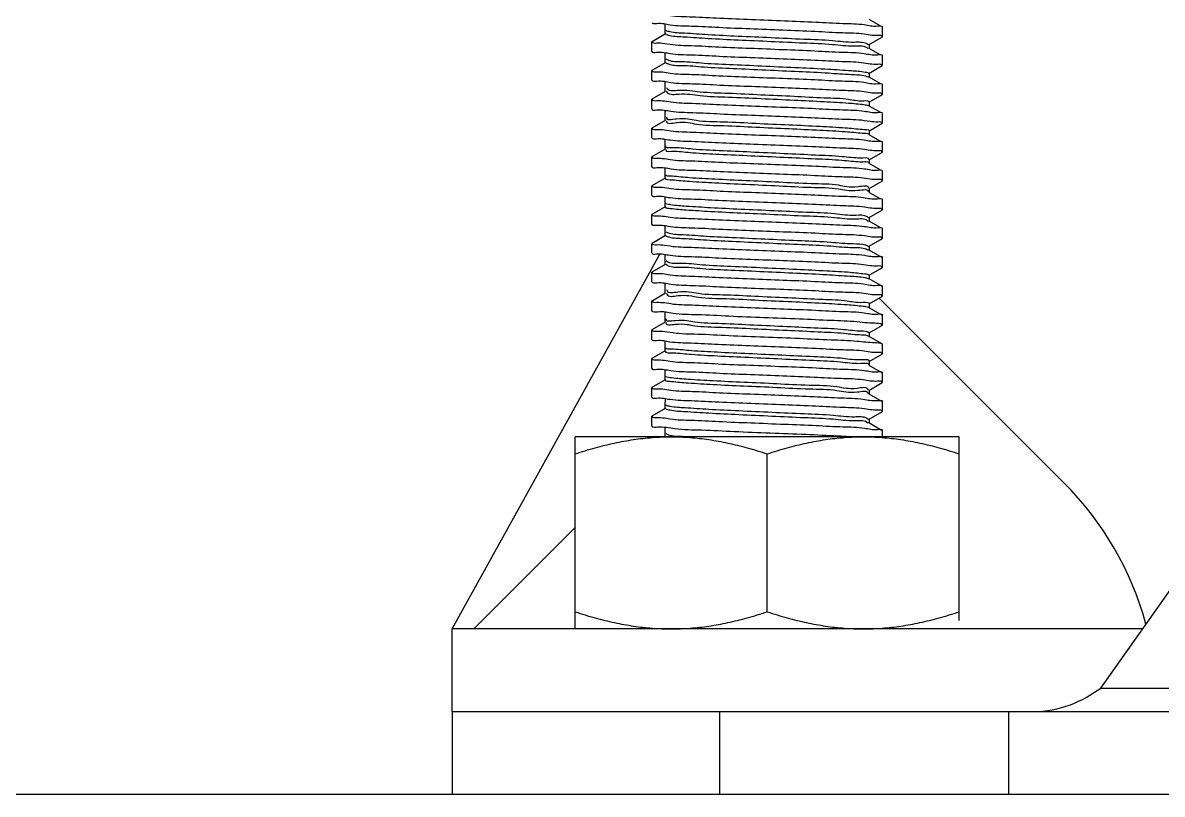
# Model space of a CAD drawing. Header units: millimetres. Extents: x -633009578 to 5705885, y -633235091 to 2571734.
# Drawn here: x 2467393 to 2467924, y 2001047 to 2001406 of the extents above; entities that cross this region are included whole.
import ezdxf

# ---------------------------------------------------------------- set-up
doc = ezdxf.new("R2010")
doc.units = ezdxf.units.MM
doc.header["$LTSCALE"] = 1000
doc.header["$MEASUREMENT"] = 0
doc.layers.get('0').update_dxf_attribs({"color": 9})
doc.layers.add('E-WIRE-系统', color=3, linetype='Continuous')

# ---------------------------------------------------------------- blocks, each defined once
blk = doc.blocks.new('G$CF4FACE3C')
at = {"layer": 'E-WIRE-系统'}
for p, q in [((2407.42, 4461.27), (2412.02, 4458.6)), ((2316.18, 4451.94), (2321.8, 4455.2)), ((2321.67, 4455.05), (2321.67, 4459.16)), ((2413.04, 4458.01), (2413.16, 4457.88)), ((2413.16, 4453.83), (2413.16, 4457.88)), ((2316.06, 4447.76), (2316.06, 4451.81)), ((2321.29, 4451.1), (2323.7, 4450.71)), ((2407.93, 4454.54), (2405.49, 4454.93)), ((2413.04, 4453.7), (2407.42, 4450.45)), ((2407.55, 4450.6), (2407.55, 4448.98)), ((2316.18, 4447.63), (2316.06, 4447.76)), ((2321.67, 4442.91), (2321.67, 4447.03)), ((2406.95, 4449.11), (2407.01, 4449.06)), ((2407.01, 4449.06), (2407.19, 4448.9)), ((2407.42, 4449.13), (2412.02, 4446.47)), ((2413.04, 4445.87), (2413.16, 4445.74)), ((2413.16, 4441.7), (2413.16, 4445.74)), ((2316.18, 4439.81), (2321.8, 4443.06)), ((2321.94, 4444.57), (2322.96, 4444.05)), ((2407.92, 4442.39), (2405.28, 4442.81)), ((2413.04, 4441.56), (2407.42, 4438.31)), ((2316.06, 4435.63), (2316.06, 4439.67)), ((2321.29, 4438.97), (2323.75, 4438.57)), ((2407.06, 4436.99), (2407.14, 4436.95)), ((2407.14, 4436.95), (2407.33, 4436.85)), ((2407.42, 4436.99), (2412.02, 4434.33)), ((2407.55, 4438.46), (2407.55, 4436.84)), ((2316.18, 4435.5), (2316.06, 4435.63)), ((2321.67, 4430.77), (2321.67, 4434.92)), ((2322.07, 4430.97), (2322.49, 4430.39)), ((2322.14, 4432.45), (2322.49, 4432.01)), ((2413.04, 4433.74), (2413.16, 4433.61)), ((2413.16, 4429.56), (2413.16, 4433.61)), ((2316.06, 4423.49), (2316.06, 4427.54)), ((2316.18, 4427.67), (2321.8, 4430.92)), ((2321.3, 4426.85), (2324.05, 4426.41)), ((2407.93, 4430.27), (2405.52, 4430.66)), ((2413.04, 4429.43), (2407.42, 4426.17)), ((2407.55, 4426.32), (2407.55, 4424.7)), ((2316.18, 4423.36), (2316.06, 4423.49)), ((2321.67, 4418.64), (2321.67, 4422.78)), ((2407.23, 4424.92), (2407.42, 4424.84)), ((2407.42, 4424.85), (2412.02, 4422.19)), ((2413.04, 4421.6), (2413.16, 4421.47)), ((2413.16, 4417.42), (2413.16, 4421.47)), ((2316.18, 4415.53), (2321.8, 4418.79)), ((2322.14, 4420.03), (2322.13, 4419.97)), ((2322.16, 4418.5), (2322.13, 4418.35)), ((2407.92, 4418.13), (2405.43, 4418.53)), ((2413.04, 4417.29), (2407.42, 4414.04)), ((2316.06, 4411.35), (2316.06, 4415.4)), ((2321.3, 4414.7), (2323.95, 4414.28)), ((2407.42, 4412.72), (2412.02, 4410.05)), ((2407.55, 4414.19), (2407.55, 4412.57)), ((2316.18, 4411.22), (2316.06, 4411.35)), ((2321.67, 4406.5), (2321.67, 4410.61)), ((2413.04, 4409.46), (2413.16, 4409.33)), ((2413.16, 4405.29), (2413.16, 4409.33)), ((2316.06, 4399.22), (2316.06, 4403.26)), ((2316.18, 4403.4), (2321.8, 4406.65)), ((2321.29, 4402.55), (2323.66, 4402.17)), ((2407.93, 4406), (2405.53, 4406.38)), ((2413.04, 4405.15), (2407.42, 4401.9)), ((2316.18, 4399.08), (2316.06, 4399.22)), ((2321.67, 4394.36), (2321.67, 4398.52)), ((2407.42, 4400.58), (2412.02, 4397.92)), ((2407.55, 4402.05), (2407.55, 4400.43)), ((2316.18, 4391.26), (2321.8, 4394.51)), ((2407.92, 4393.84), (2405.17, 4394.27)), ((2413.04, 4393.02), (2407.42, 4389.76)), ((2413.04, 4397.33), (2413.16, 4397.19)), ((2413.16, 4393.15), (2413.16, 4397.19)), ((2316.06, 4387.08), (2316.06, 4391.13)), ((2321.3, 4390.44), (2324.11, 4390)), ((2407.42, 4388.44), (2412.02, 4385.78)), ((2407.55, 4389.91), (2407.55, 4388.29)), ((2316.18, 4386.95), (2316.06, 4387.08)), ((2321.67, 4382.23), (2321.67, 4386.34)), ((2413.04, 4385.19), (2413.16, 4385.06)), ((2413.16, 4381.01), (2413.16, 4385.06)), ((2316.06, 4374.94), (2316.06, 4378.99)), ((2316.18, 4379.12), (2321.8, 4382.38)), ((2321.29, 4378.28), (2323.7, 4377.89)), ((2407.93, 4381.73), (2405.58, 4382.11)), ((2413.04, 4380.88), (2407.42, 4377.63)), ((2316.18, 4374.81), (2316.06, 4374.94)), ((2321.67, 4370.09), (2321.67, 4374.21)), ((2406.95, 4376.36), (2407, 4376.32)), ((2407, 4376.32), (2407.17, 4376.13)), ((2407.42, 4376.31), (2412.02, 4373.64)), ((2407.55, 4377.78), (2407.55, 4376.16)), ((2316.18, 4366.99), (2321.8, 4370.24)), ((2321.88, 4371.69), (2323.28, 4371.18)), ((2407.93, 4369.59), (2405.53, 4369.97)), ((2413.04, 4368.74), (2407.42, 4365.49)), ((2413.04, 4373.05), (2413.16, 4372.92)), ((2413.16, 4368.87), (2413.16, 4372.92)), ((2316.06, 4362.81), (2316.06, 4366.85)), ((2321.29, 4366.14), (2323.71, 4365.75)), ((2407, 4364.14), (2407.07, 4364.1)), ((2407.07, 4364.1), (2407.27, 4363.97)), ((2407.42, 4364.17), (2413.04, 4360.92)), ((2407.55, 4365.64), (2407.55, 4364.02)), ((2231.8, 4204.47), (2319.34, 4362.31)), ((2316.18, 4362.67), (2316.06, 4362.81)), ((2321.67, 4357.95), (2321.67, 4362.07)), ((2322.01, 4359.64), (2322.75, 4359.13)), ((2413.04, 4360.92), (2413.16, 4360.78)), ((2413.16, 4356.74), (2413.16, 4360.78)), ((2316.06, 4350.67), (2316.06, 4354.72)), ((2316.18, 4354.85), (2321.8, 4358.1)), ((2407.92, 4357.43), (2405.22, 4357.86)), ((2413.04, 4356.61), (2407.42, 4353.35)), ((2316.18, 4350.54), (2316.06, 4350.67)), ((2321.29, 4354.01), (2323.72, 4353.62)), ((2321.67, 4345.81), (2321.67, 4349.96)), ((2407.18, 4352.03), (2407.37, 4351.94)), ((2407.42, 4352.03), (2413.04, 4348.78)), ((2407.55, 4353.5), (2407.55, 4351.88)), ((2316.18, 4342.71), (2321.8, 4345.96)), ((2322.19, 4345.91), (2322.33, 4345.48)), ((2322.22, 4347.4), (2322.33, 4347.09)), ((2407.92, 4345.31), (2405.49, 4345.7)), ((2413.04, 4348.78), (2413.16, 4348.65)), ((2413.16, 4344.6), (2413.16, 4348.65)), ((2316.06, 4338.53), (2316.06, 4342.58)), ((2321.3, 4341.88), (2323.97, 4341.46)), ((2407.26, 4339.99), (2407.43, 4339.91)), ((2413.04, 4344.47), (2407.42, 4341.21)), ((2407.42, 4339.9), (2413.04, 4336.64)), ((2407.55, 4341.36), (2407.55, 4339.75)), ((2411.83, 4343.77), (2489.72, 4265.88)), ((2316.18, 4338.4), (2316.06, 4338.53)), ((2321.67, 4333.68), (2321.67, 4337.9)), ((2413.04, 4336.64), (2413.16, 4336.51)), ((2413.16, 4332.46), (2413.16, 4336.51)), ((2316.06, 4326.4), (2316.06, 4330.44)), ((2316.18, 4330.57), (2321.8, 4333.83)), ((2322.03, 4333.48), (2322.01, 4333.44)), ((2407.88, 4333.28), (2406.9, 4333.35)), ((2413.04, 4332.33), (2407.42, 4329.08)), ((2409.88, 4333.18), (2407.88, 4333.28)), ((2316.18, 4326.26), (2316.06, 4326.4)), ((2321.32, 4329.8), (2324.92, 4329.26)), ((2321.67, 4321.54), (2321.67, 4325.65)), ((2407.42, 4327.76), (2413.04, 4324.51)), ((2407.47, 4329.35), (2407.55, 4329.23)), ((2407.55, 4329.23), (2407.55, 4327.61)), ((2316.18, 4318.44), (2321.8, 4321.69)), ((2407.93, 4321.04), (2405.51, 4321.43)), ((2413.04, 4324.51), (2413.06, 4324.5)), ((2413.16, 4320.33), (2413.16, 4324.37)), ((2316.06, 4314.26), (2316.06, 4318.3)), ((2321.29, 4317.59), (2323.62, 4317.21)), ((2413.04, 4320.19), (2407.42, 4316.94)), ((2407.55, 4317.09), (2407.55, 4315.47)), ((2316.18, 4314.13), (2316.06, 4314.26)), ((2321.67, 4309.4), (2321.67, 4313.41)), ((2407.42, 4315.62), (2413.04, 4312.37)), ((2413.04, 4312.37), (2413.16, 4312.24)), ((2413.16, 4308.19), (2413.16, 4312.24)), ((2316.06, 4302.12), (2316.06, 4306.17)), ((2316.18, 4306.3), (2321.8, 4309.55)), ((2407.92, 4308.87), (2405.07, 4309.32)), ((2413.04, 4308.06), (2407.42, 4304.8)), ((2316.18, 4301.99), (2316.06, 4302.12)), ((2321.3, 4305.48), (2324.01, 4305.05)), ((2321.67, 4298.89), (2321.75, 4301.37)), ((2406.99, 4303.61), (2407, 4303.46)), ((2407.42, 4303.49), (2413.04, 4300.23)), ((2407.55, 4304.95), (2407.55, 4303.34)), ((2316.18, 4294.16), (2321.8, 4297.42)), ((2321.67, 4297.27), (2321.67, 4298.89)), ((2407.93, 4296.77), (2405.55, 4297.15)), ((2413.04, 4300.23), (2413.16, 4300.1)), ((2413.16, 4296.05), (2413.16, 4300.1)), ((2316.06, 4289.98), (2316.06, 4294.03)), ((2321.29, 4293.32), (2323.68, 4292.93)), ((2413.04, 4295.92), (2407.42, 4292.67)), ((2407.55, 4292.82), (2407.55, 4291.2)), ((2316.18, 4289.85), (2316.06, 4289.98)), ((2321.67, 4285.13), (2321.67, 4289.29)), ((2406.94, 4291.34), (2406.99, 4291.29)), ((2406.99, 4291.29), (2407.16, 4291.12)), ((2407.42, 4291.35), (2413.04, 4288.1)), ((2413.04, 4288.1), (2413.16, 4287.96)), ((2413.16, 4285.39), (2413.16, 4287.96)), ((2283.7, 4204.47), (2283.7, 4285.39)), ((2445.52, 4285.39), (2283.7, 4285.39)), ((2321.92, 4286.77), (2323.05, 4286.26)), ((2328.75, 4285.62), (2332.3, 4285.49)), ((2445.52, 4207.99), (2445.52, 4285.39)), ((2505.14, 4179.55), (2577.99, 4282.57)), ((2364.61, 4211.7), (2364.61, 4278.16)), ((2240.94, 4204.47), (2283.7, 4247.23)), ((2522.77, 4204.47), (2231.8, 4204.47)), ((2231.8, 4169.66), (2231.8, 4204.47)), ((2505.14, 4179.55), (2726.54, 4179.55)), ((2231.8, 4169.66), (2231.8, 4134.84)), ((2231.8, 4169.66), (2571, 4169.66)), ((2344.49, 4169.66), (2344.49, 4134.84)), ((2466.47, 4134.84), (2466.47, 4169.47)), ((-1893.93, 4134.84), (2832.91, 4134.84))]:
    blk.add_line(p, q, dxfattribs=at)
blk.add_lwpolyline([(2413.16, 4332.46), (2413.13, 4332.53), (2413.06, 4332.59)], dxfattribs=at)
blk.add_arc((2395.39, 4171.54), 133.41, 15.163, 45, dxfattribs=at)
for points, start_tangent, end_tangent in [([(2323.7, 4458.8), (2318.01, 4459.35), (2316.09, 4459.74)], (-0.989086, 0.147338), (-0.307926, 0.95141)), ([(2323.75, 4462.85), (2332.97, 4462.28), (2344.59, 4461.73), (2358.04, 4461.18), (2371.9, 4460.62), (2385.03, 4460.07), (2396.53, 4459.53), (2405.52, 4458.98)], (0.98906, -0.147515), (0.989096, -0.14727)), ([(2321.71, 4455.08), (2323.54, 4454.47)], (0.640023, -0.768356), (0.975692, -0.219145)), ([(2321.84, 4456.6), (2323.54, 4456.09)], (0.878244, -0.478212), (0.975692, -0.219145)), ([(2323.54, 4456.09), (2329.77, 4455.46), (2339.72, 4454.83), (2352.32, 4454.19), (2366.23, 4453.56), (2379.97, 4452.92), (2392.07, 4452.29), (2401.24, 4451.66), (2406.51, 4451.02), (2407.29, 4450.41)], (0.975692, -0.219145), (0.590648, -0.806929)), ([(2405.49, 4454.93), (2396.31, 4455.49), (2384.7, 4456.04), (2371.24, 4456.6), (2357.32, 4457.16), (2344.21, 4457.71), (2332.71, 4458.25), (2323.7, 4458.8)], (-0.989059, 0.147524), (-0.989086, 0.147338)), ([(2405.52, 4458.98), (2411.21, 4458.43), (2413.13, 4458.04)], (0.989096, -0.14727), (0.308488, -0.951228)), ([(2316.06, 4451.81), (2318.01, 4451.26)], (0, -1), (0.999352, 0.035983)), ([(2318.01, 4451.26), (2321.29, 4451.1)], (0.999352, 0.035983), (0.990791, -0.135397)), ([(2323.54, 4454.47), (2329.77, 4453.84), (2339.72, 4453.21), (2352.32, 4452.57), (2366.23, 4451.94), (2379.97, 4451.31), (2392.07, 4450.67), (2401.24, 4450.04), (2406.51, 4449.4), (2406.95, 4449.11)], (0.975692, -0.219145), (0.794754, -0.606932)), ([(2323.7, 4450.71), (2332.71, 4450.16), (2344.21, 4449.61), (2357.32, 4449.07), (2371.24, 4448.51), (2384.7, 4447.95), (2396.31, 4447.4), (2405.49, 4446.84)], (0.989086, -0.147338), (0.989059, -0.147524)), ([(2411.22, 4454.38), (2407.93, 4454.54)], (-0.999362, -0.035727), (-0.990885, 0.134707)), ([(2413.16, 4453.83), (2411.22, 4454.38)], (0, 1), (-0.999362, -0.035727)), ([(2323.75, 4446.66), (2318.02, 4447.21), (2316.09, 4447.6)], (-0.989081, 0.147376), (-0.305277, 0.952264)), ([(2405.28, 4442.81), (2396.25, 4443.36), (2384.68, 4443.91), (2371.38, 4444.46), (2357.63, 4445.01), (2344.35, 4445.56), (2332.8, 4446.11), (2323.75, 4446.66)], (-0.989209, 0.146514), (-0.989081, 0.147376)), ([(2405.49, 4446.84), (2411.22, 4446.29), (2413.13, 4445.9)], (0.989059, -0.147524), (0.309564, -0.950879)), ([(2321.82, 4443.05), (2322.96, 4442.43)], (0.667657, -0.744469), (0.929253, -0.369445)), ([(2322.96, 4444.05), (2328.56, 4443.42), (2338, 4442.78), (2350.28, 4442.15), (2364.09, 4441.52), (2377.95, 4440.88), (2390.39, 4440.25), (2400.08, 4439.62), (2405.99, 4438.98), (2407.46, 4438.37)], (0.929253, -0.369445), (0.689124, -0.724644)), ([(2322.96, 4442.43), (2328.56, 4441.8), (2338, 4441.17), (2350.28, 4440.53), (2364.09, 4439.9), (2377.95, 4439.27), (2390.39, 4438.63), (2400.08, 4438), (2405.99, 4437.36), (2407.06, 4436.99)], (0.929253, -0.369445), (0.914981, -0.403497)), ([(2411.14, 4442.25), (2407.92, 4442.39)], (-0.999216, -0.039597), (-0.991812, 0.127705)), ([(2413.16, 4441.7), (2411.14, 4442.25)], (0, 1), (-0.999216, -0.039597)), ([(2316.06, 4439.67), (2318.02, 4439.12)], (0, -1), (0.999325, 0.036734)), ([(2318.02, 4439.12), (2321.29, 4438.97)], (0.999325, 0.036734), (0.990988, -0.13395)), ([(2323.75, 4438.57), (2332.8, 4438.02), (2344.35, 4437.47), (2357.63, 4436.92), (2371.38, 4436.37), (2384.68, 4435.82), (2396.25, 4435.27), (2405.28, 4434.72)], (0.989081, -0.147376), (0.989209, -0.146514)), ([(2324.05, 4434.5), (2318.09, 4435.07), (2316.08, 4435.47)], (-0.989263, 0.146147), (-0.292032, 0.956409)), ([(2322.49, 4432.01), (2327.44, 4431.38), (2336.36, 4430.74), (2348.28, 4430.11), (2361.95, 4429.48), (2375.9, 4428.84), (2388.65, 4428.21), (2398.83, 4427.58), (2405.36, 4426.94), (2407.55, 4426.32)], (0.704597, -0.709608), (0.019339, -0.999813)), ([(2405.52, 4430.66), (2396.51, 4431.21), (2385.01, 4431.76), (2371.74, 4432.31), (2358.02, 4432.86), (2344.7, 4433.41), (2333.14, 4433.96), (2324.05, 4434.5)], (-0.989079, 0.147384), (-0.989263, 0.146147)), ([(2405.28, 4434.72), (2411.14, 4434.16), (2413.13, 4433.77)], (0.989209, -0.146514), (0.295405, -0.955372)), ([(2316.06, 4427.54), (2318.09, 4426.98)], (0, -1), (0.999168, 0.040787)), ([(2318.09, 4426.98), (2321.3, 4426.85)], (0.999168, 0.040787), (0.992249, -0.124262)), ([(2322.49, 4430.39), (2327.44, 4429.76), (2336.36, 4429.13), (2348.28, 4428.49), (2361.95, 4427.86), (2375.9, 4427.22), (2388.65, 4426.59), (2398.83, 4425.96), (2405.36, 4425.32), (2407.23, 4424.92)], (0.704597, -0.709608), (0.941431, -0.337206)), ([(2324.05, 4426.41), (2333.14, 4425.86), (2344.7, 4425.32), (2358.02, 4424.77), (2371.74, 4424.22), (2385.01, 4423.66), (2396.51, 4423.12), (2405.52, 4422.57)], (0.989263, -0.146147), (0.989079, -0.147384)), ([(2411.21, 4430.11), (2407.93, 4430.27)], (-0.999351, -0.036022), (-0.990786, 0.135436)), ([(2413.16, 4429.56), (2411.21, 4430.11)], (0, 1), (-0.999351, -0.036022)), ([(2323.95, 4422.37), (2318.02, 4422.94), (2316.09, 4423.33)], (-0.989195, 0.146606), (-0.305587, 0.952164)), ([(2405.43, 4418.53), (2396.24, 4419.09), (2384.74, 4419.63), (2371.56, 4420.18), (2357.97, 4420.72), (2344.83, 4421.27), (2333.28, 4421.81), (2323.95, 4422.37)], (-0.98914, 0.146975), (-0.989195, 0.146606)), ([(2405.52, 4422.57), (2411.21, 4422.02), (2413.13, 4421.63)], (0.989079, -0.147384), (0.307595, -0.951518)), ([(2322.13, 4419.97), (2326.42, 4419.34), (2334.78, 4418.7), (2346.32, 4418.07), (2359.82, 4417.44), (2373.82, 4416.8), (2386.85, 4416.17), (2397.5, 4415.54), (2404.64, 4414.9)], (-0.147183, -0.989109), (0.994847, -0.101391)), ([(2322.13, 4418.35), (2326.42, 4417.72), (2334.78, 4417.09), (2346.32, 4416.45), (2359.82, 4415.82), (2373.82, 4415.18), (2386.85, 4414.55), (2397.5, 4413.92), (2404.64, 4413.28)], (-0.147183, -0.989109), (0.994847, -0.101391)), ([(2411.23, 4417.97), (2407.92, 4418.13)], (-0.999371, -0.035449), (-0.991046, 0.13352)), ([(2413.16, 4417.42), (2411.23, 4417.97)], (0, 1), (-0.999371, -0.035449)), ([(2316.06, 4415.4), (2318.02, 4414.85)], (0, -1), (0.999299, 0.037429)), ([(2318.02, 4414.85), (2321.3, 4414.7)], (0.999299, 0.037429), (0.991717, -0.128442)), ([(2323.95, 4414.28), (2333.28, 4413.72), (2344.83, 4413.18), (2357.97, 4412.63), (2371.56, 4412.09), (2384.74, 4411.54), (2396.24, 4410.99), (2405.43, 4410.44)], (0.989195, -0.146606), (0.98914, -0.146975)), ([(2404.64, 4414.9), (2407.51, 4414.27), (2407.49, 4414.24)], (0.994847, -0.101391), (-0.673795, -0.738918)), ([(2404.64, 4413.28), (2407.48, 4412.78)], (0.994847, -0.101391), (0.765413, -0.64354)), ([(2323.66, 4410.26), (2318, 4410.81), (2316.09, 4411.19)], (-0.989076, 0.147407), (-0.309849, 0.950786)), ([(2321.86, 4407.92), (2325.49, 4407.3)], (-0.582116, -0.813106), (0.999776, -0.021161)), ([(2405.53, 4406.38), (2396.6, 4406.93), (2385.09, 4407.48), (2371.52, 4408.04), (2357.24, 4408.61), (2344.05, 4409.16), (2332.62, 4409.71), (2323.66, 4410.26)], (-0.989097, 0.147264), (-0.989076, 0.147407)), ([(2325.49, 4407.3), (2333.28, 4406.66), (2344.41, 4406.03), (2357.7, 4405.4), (2371.72, 4404.76), (2384.99, 4404.13), (2396.08, 4403.49), (2403.82, 4402.86)], (0.999776, -0.021161), (0.999572, -0.029241)), ([(2405.43, 4410.44), (2411.23, 4409.88), (2413.13, 4409.49)], (0.98914, -0.146975), (0.311669, -0.950191)), ([(2316.06, 4403.26), (2318, 4402.72)], (0, -1), (0.999374, 0.035381)), ([(2318, 4402.72), (2321.29, 4402.55)], (0.999374, 0.035381), (0.990592, -0.13685)), ([(2321.88, 4406.33), (2321.87, 4406.31), (2325.49, 4405.68)], (-0.629999, -0.776596), (0.999776, -0.021161)), ([(2323.66, 4402.17), (2332.62, 4401.62), (2344.05, 4401.07), (2357.24, 4400.52), (2371.52, 4399.95), (2385.09, 4399.39), (2396.6, 4398.84), (2405.53, 4398.29)], (0.989076, -0.147407), (0.989097, -0.147264)), ([(2325.49, 4405.68), (2333.28, 4405.04), (2344.41, 4404.41), (2357.7, 4403.78), (2371.72, 4403.14), (2384.99, 4402.51), (2396.08, 4401.88), (2403.82, 4401.24)], (0.999776, -0.021161), (0.999572, -0.029241)), ([(2403.82, 4402.86), (2407.37, 4402.23), (2407.36, 4402.21)], (0.999572, -0.029241), (-0.643817, -0.765179)), ([(2411.21, 4405.83), (2407.93, 4406)], (-0.999359, -0.035802), (-0.990702, 0.13605)), ([(2413.16, 4405.29), (2411.21, 4405.83)], (0, 1), (-0.999359, -0.035802)), ([(2324.11, 4398.09), (2318.09, 4398.66), (2316.08, 4399.06)], (-0.989286, 0.145993), (-0.292416, 0.956291)), ([(2405.17, 4394.27), (2396.05, 4394.82), (2384.65, 4395.36), (2371.49, 4395.91), (2357.92, 4396.45), (2344.74, 4397), (2333.32, 4397.54), (2324.11, 4398.09)], (-0.989279, 0.146039), (-0.989286, 0.145993)), ([(2403.82, 4401.24), (2407.37, 4400.62)], (0.999572, -0.029241), (-0.596767, -0.802414)), ([(2405.53, 4398.29), (2411.21, 4397.74), (2413.13, 4397.36)], (0.989097, -0.147264), (0.308221, -0.951315)), ([(2321.74, 4394.3), (2321.71, 4394.27), (2324.65, 4393.64)], (-0.681767, -0.731569), (0.995469, -0.095089)), ([(2321.7, 4395.87), (2324.65, 4395.26)], (-0.396749, -0.917927), (0.995469, -0.095089)), ([(2324.65, 4395.26), (2331.85, 4394.62), (2342.55, 4393.99), (2355.59, 4393.36), (2369.6, 4392.72), (2383.08, 4392.09), (2394.58, 4391.45), (2402.89, 4390.82), (2407.12, 4390.19), (2407.09, 4390.07)], (0.995469, -0.095089), (-0.324974, -0.945723)), ([(2324.65, 4393.64), (2331.85, 4393), (2342.55, 4392.37), (2355.59, 4391.74), (2369.6, 4391.1), (2383.08, 4390.47), (2394.58, 4389.84), (2402.89, 4389.2), (2407.12, 4388.57)], (0.995469, -0.095089), (-0.225619, -0.974216)), ([(2411.13, 4393.71), (2407.92, 4393.84)], (-0.999181, -0.040475), (-0.992237, 0.124365)), ([(2413.16, 4393.15), (2411.13, 4393.71)], (0, 1), (-0.999181, -0.040475)), ([(2316.06, 4391.13), (2318.09, 4390.57)], (0, -1), (0.999162, 0.040935)), ([(2318.09, 4390.57), (2321.3, 4390.44)], (0.999162, 0.040935), (0.992452, -0.122635)), ([(2324.11, 4390), (2333.32, 4389.44), (2344.74, 4388.91), (2357.92, 4388.36), (2371.49, 4387.82), (2384.65, 4387.27), (2396.05, 4386.73), (2405.17, 4386.18)], (0.989286, -0.145993), (0.989279, -0.146039)), ([(2407.12, 4388.57), (2407.11, 4388.53)], (-0.225619, -0.974216), (-0.263642, -0.96462)), ([(2323.7, 4385.98), (2318.01, 4386.53), (2316.09, 4386.92)], (-0.989126, 0.147068), (-0.307355, 0.951595)), ([(2321.81, 4383.71), (2323.92, 4383.22)], (0.886842, -0.462072), (0.986099, -0.166158)), ([(2405.58, 4382.11), (2396.65, 4382.65), (2385.23, 4383.2), (2371.97, 4383.75), (2357.64, 4384.32), (2344.07, 4384.89), (2332.6, 4385.44), (2323.7, 4385.98)], (-0.989079, 0.147387), (-0.989126, 0.147068)), ([(2323.92, 4383.22), (2330.51, 4382.58), (2340.74, 4381.95), (2353.51, 4381.31), (2367.47, 4380.68), (2381.12, 4380.05), (2393.01, 4379.41), (2401.88, 4378.78), (2406.76, 4378.15), (2407.22, 4377.66)], (0.986099, -0.166158), (0.342963, -0.939349)), ([(2405.17, 4386.18), (2411.13, 4385.62), (2413.13, 4385.22)], (0.989279, -0.146039), (0.293373, -0.955998)), ([(2316.06, 4378.99), (2318.01, 4378.44)], (0, -1), (0.999349, 0.036076)), ([(2318.01, 4378.44), (2321.29, 4378.28)], (0.999349, 0.036076), (0.990775, -0.135516)), ([(2321.67, 4382.23), (2323.92, 4381.6)], (0.130932, -0.991391), (0.986099, -0.166158)), ([(2323.92, 4381.6), (2330.51, 4380.96), (2340.74, 4380.33), (2353.51, 4379.7), (2367.47, 4379.06), (2381.12, 4378.43), (2393.01, 4377.8), (2401.88, 4377.16), (2406.76, 4376.53), (2406.95, 4376.36)], (0.986099, -0.166158), (0.738571, -0.674176)), ([(2411.22, 4381.56), (2407.93, 4381.73)], (-0.999386, -0.035037), (-0.990499, 0.137516)), ([(2413.16, 4381.01), (2411.22, 4381.56)], (0, 1), (-0.999386, -0.035037)), ([(2323.71, 4373.84), (2318.01, 4374.39), (2316.09, 4374.78)], (-0.989078, 0.147395), (-0.307351, 0.951596)), ([(2323.7, 4377.89), (2332.6, 4377.35), (2344.07, 4376.8), (2357.64, 4376.23), (2371.97, 4375.66), (2385.23, 4375.11), (2396.65, 4374.56), (2405.58, 4374.01)], (0.989126, -0.147068), (0.989079, -0.147387)), ([(2405.53, 4369.97), (2396.43, 4370.53), (2384.84, 4371.08), (2371.34, 4371.64), (2357.31, 4372.2), (2344.21, 4372.75), (2332.72, 4373.29), (2323.71, 4373.84)], (-0.989048, 0.147594), (-0.989078, 0.147395)), ([(2405.58, 4374.01), (2411.22, 4373.47), (2413.13, 4373.08)], (0.989079, -0.147387), (0.310932, -0.950432)), ([(2321.75, 4370.17), (2323.28, 4369.56)], (0.687387, -0.726291), (0.962924, -0.269772)), ([(2323.28, 4371.18), (2329.25, 4370.54), (2338.99, 4369.91), (2351.46, 4369.27), (2365.33, 4368.64), (2379.13, 4368.01), (2391.37, 4367.37), (2400.77, 4366.74), (2406.3, 4366.11), (2407.38, 4365.49)], (0.962924, -0.269772), (0.658136, -0.752899)), ([(2323.28, 4369.56), (2329.25, 4368.92), (2338.99, 4368.29), (2351.46, 4367.66), (2365.33, 4367.02), (2379.13, 4366.39), (2391.37, 4365.75), (2400.77, 4365.12), (2406.3, 4364.49), (2407, 4364.14)], (0.962924, -0.269772), (0.865105, -0.501592)), ([(2411.22, 4369.42), (2407.93, 4369.59)], (-0.999372, -0.035427), (-0.990717, 0.135939)), ([(2413.16, 4368.87), (2411.22, 4369.42)], (0, 1), (-0.999372, -0.035427)), ([(2316.06, 4366.85), (2318.01, 4366.3)], (0, -1), (0.999348, 0.036118)), ([(2318.01, 4366.3), (2321.29, 4366.14)], (0.999348, 0.036118), (0.990807, -0.135283)), ([(2323.71, 4365.75), (2332.72, 4365.2), (2344.21, 4364.66), (2357.31, 4364.11), (2371.34, 4363.55), (2384.84, 4362.99), (2396.43, 4362.44), (2405.53, 4361.88)], (0.989078, -0.147395), (0.989048, -0.147594)), ([(2323.72, 4361.71), (2318.02, 4362.26), (2316.09, 4362.64)], (-0.989077, 0.147403), (-0.306622, 0.951831)), ([(2322.75, 4359.13), (2328.08, 4358.5), (2337.3, 4357.87), (2349.44, 4357.23), (2363.19, 4356.6), (2377.09, 4355.97), (2389.67, 4355.33), (2399.57, 4354.7), (2405.74, 4354.06), (2407.5, 4353.46)], (0.877819, -0.478993), (0.658426, -0.752645)), ([(2405.22, 4357.86), (2396.17, 4358.41), (2384.6, 4358.95), (2371.29, 4359.51), (2357.56, 4360.05), (2344.28, 4360.61), (2332.75, 4361.15), (2323.72, 4361.71)], (-0.98924, 0.146301), (-0.989077, 0.147403)), ([(2405.53, 4361.88), (2411.22, 4361.33), (2413.13, 4360.95)], (0.989048, -0.147594), (0.310223, -0.950664)), ([(2316.06, 4354.72), (2318.02, 4354.17)], (0, -1), (0.99934, 0.036333)), ([(2318.02, 4354.17), (2321.29, 4354.01)], (0.99934, 0.036333), (0.990869, -0.134825)), ([(2321.9, 4358.13), (2322.75, 4357.52)], (0.609814, -0.792544), (0.877819, -0.478993)), ([(2322.75, 4357.52), (2328.08, 4356.88), (2337.3, 4356.25), (2349.44, 4355.62), (2363.19, 4354.98), (2377.09, 4354.35), (2389.67, 4353.71), (2399.57, 4353.08), (2405.74, 4352.45), (2407.18, 4352.03)], (0.877819, -0.478993), (0.924952, -0.380083)), ([(2411.13, 4357.3), (2407.92, 4357.43)], (-0.999186, -0.04035), (-0.992062, 0.125747)), ([(2413.16, 4356.74), (2411.13, 4357.3)], (0, 1), (-0.999186, -0.04035)), ([(2323.97, 4349.55), (2318.08, 4350.11), (2316.08, 4350.51)], (-0.989235, 0.146334), (-0.294737, 0.955578)), ([(2323.72, 4353.62), (2332.75, 4353.06), (2344.28, 4352.52), (2357.56, 4351.96), (2371.29, 4351.41), (2384.6, 4350.86), (2396.17, 4350.31), (2405.22, 4349.77)], (0.989077, -0.147403), (0.98924, -0.146301)), ([(2405.49, 4345.7), (2396.45, 4346.25), (2384.9, 4346.8), (2371.61, 4347.36), (2357.88, 4347.9), (2344.57, 4348.46), (2333.01, 4349), (2323.97, 4349.55)], (-0.989082, 0.147369), (-0.989235, 0.146334)), ([(2405.22, 4349.77), (2411.13, 4349.21), (2413.13, 4348.81)], (0.98924, -0.146301), (0.293097, -0.956083)), ([(2322.33, 4347.09), (2327, 4346.46), (2335.68, 4345.83), (2347.45, 4345.19), (2361.05, 4344.56), (2375.03, 4343.93), (2387.9, 4343.29), (2398.28, 4342.66), (2405.07, 4342.02), (2407.55, 4341.39), (2407.54, 4341.37)], (0.416882, -0.90896), (-0.454993, -0.890495)), ([(2322.33, 4345.48), (2327, 4344.84), (2335.68, 4344.21), (2347.45, 4343.57), (2361.05, 4342.94), (2375.03, 4342.31), (2387.9, 4341.67), (2398.28, 4341.04), (2405.07, 4340.41), (2407.26, 4339.99)], (0.416882, -0.90896), (0.943011, -0.332761)), ([(2411.2, 4345.15), (2407.92, 4345.31)], (-0.999335, -0.036461), (-0.990915, 0.13449)), ([(2413.16, 4344.6), (2411.2, 4345.15)], (0, 1), (-0.999335, -0.036461)), ([(2316.06, 4342.58), (2318.08, 4342.02)], (0, -1), (0.999204, 0.039899)), ([(2318.08, 4342.02), (2321.3, 4341.88)], (0.999204, 0.039899), (0.991945, -0.126672)), ([(2323.97, 4341.46), (2333.01, 4340.91), (2344.57, 4340.37), (2357.88, 4339.81), (2371.61, 4339.26), (2384.89, 4338.71), (2396.45, 4338.16), (2405.49, 4337.61)], (0.989235, -0.146334), (0.989081, -0.147375)), ([(2324.92, 4337.35), (2318.31, 4337.94), (2316.08, 4338.37)], (-0.989139, 0.146982), (-0.25731, 0.966329)), ([(2322.01, 4335.05), (2326.01, 4334.42), (2334.14, 4333.79), (2345.51, 4333.15), (2358.92, 4332.52), (2372.94, 4331.88), (2386.07, 4331.25), (2396.91, 4330.62), (2404.3, 4329.98)], (-0.432837, -0.901472), (0.999641, -0.026791)), ([(2406.9, 4333.35), (2402.45, 4333.77), (2391.52, 4334.36), (2378.18, 4334.95), (2363.36, 4335.55), (2348.47, 4336.15), (2335.33, 4336.75), (2324.92, 4337.35)], (-0.996556, 0.082926), (-0.989139, 0.146982)), ([(2405.49, 4337.61), (2411.2, 4337.06), (2413.13, 4336.67)], (0.989081, -0.147375), (0.306169, -0.951977)), ([(2316.06, 4330.44), (2318.31, 4329.85)], (0, -1), (0.998645, 0.052047)), ([(2322.01, 4333.44), (2326.01, 4332.8), (2334.14, 4332.17), (2345.51, 4331.53), (2358.92, 4330.9), (2372.94, 4330.27), (2386.07, 4329.63), (2396.91, 4329), (2404.3, 4328.37)], (-0.432837, -0.901472), (0.999641, -0.026791)), ([(2413.06, 4332.59), (2409.88, 4333.18)], (-0.846349, 0.532628), (-0.999621, 0.02753)), ([(2323.62, 4325.3), (2317.99, 4325.85), (2316.09, 4326.23)], (-0.989074, 0.147418), (-0.311738, 0.950168)), ([(2318.31, 4329.85), (2321.32, 4329.8)], (0.998645, 0.052047), (0.995558, -0.094155)), ([(2324.92, 4329.26), (2335.33, 4328.66), (2348.47, 4328.06), (2363.36, 4327.46), (2378.18, 4326.86), (2391.52, 4326.27), (2402.45, 4325.68), (2409.88, 4325.09)], (0.989139, -0.146982), (0.999621, -0.02753)), ([(2404.3, 4329.98), (2407.47, 4329.35)], (0.999641, -0.026791), (0.814814, -0.579723)), ([(2404.3, 4328.37), (2407.42, 4327.76)], (0.999641, -0.026791), (0.826603, -0.562785)), ([(2321.79, 4323.01), (2325.12, 4322.38)], (-0.628662, -0.777678), (0.998492, -0.054895)), ([(2321.81, 4321.41), (2321.79, 4321.39), (2325.12, 4320.76)], (-0.677025, -0.73596), (0.998492, -0.054895)), ([(2405.51, 4321.43), (2396.64, 4321.97), (2385.17, 4322.52), (2371.58, 4323.08), (2357.22, 4323.66), (2343.94, 4324.21), (2332.54, 4324.76), (2323.62, 4325.3)], (-0.989142, 0.146965), (-0.989074, 0.147418)), ([(2325.12, 4322.38), (2332.67, 4321.75), (2343.62, 4321.11), (2356.81, 4320.48), (2370.83, 4319.84), (2384.19, 4319.21), (2395.46, 4318.58), (2403.44, 4317.94)], (0.998492, -0.054895), (0.999948, 0.010175)), ([(2325.12, 4320.76), (2332.67, 4320.13), (2343.62, 4319.49), (2356.81, 4318.86), (2370.83, 4318.23), (2384.19, 4317.59), (2395.46, 4316.96), (2403.44, 4316.32)], (0.998492, -0.054895), (0.999948, 0.010175)), ([(2411.2, 4320.88), (2407.93, 4321.04)], (-0.999343, -0.036255), (-0.990814, 0.135229)), ([(2409.88, 4325.09), (2413.04, 4324.51)], (0.999621, -0.02753), (0.850273, -0.526343)), ([(2413.16, 4320.33), (2411.2, 4320.88)], (0, 1), (-0.999343, -0.036255)), ([(2316.06, 4318.3), (2317.99, 4317.76)], (0, -1), (0.999393, 0.034825)), ([(2317.99, 4317.76), (2321.29, 4317.59)], (0.999393, 0.034825), (0.990431, -0.138012)), ([(2323.62, 4317.21), (2332.54, 4316.66), (2343.94, 4316.12), (2357.22, 4315.57), (2371.58, 4314.99), (2385.17, 4314.43), (2396.64, 4313.88), (2405.51, 4313.33)], (0.989074, -0.147418), (0.989142, -0.146965)), ([(2403.44, 4317.94), (2407.28, 4317.31), (2407.26, 4317.29)], (0.999948, 0.010175), (-0.562872, -0.826544)), ([(2403.44, 4316.32), (2407.28, 4315.69)], (0.999948, 0.010175), (-0.531331, -0.847164)), ([(2324.01, 4313.14), (2318.07, 4313.7), (2316.08, 4314.1)], (-0.989276, 0.146056), (-0.295583, 0.955317)), ([(2405.07, 4309.32), (2395.82, 4309.88), (2384.37, 4310.41), (2371.19, 4310.96), (2357.62, 4311.5), (2344.47, 4312.05), (2333.08, 4312.59), (2324.01, 4313.14)], (-0.98929, 0.145966), (-0.989276, 0.146056)), ([(2405.51, 4313.33), (2411.2, 4312.79), (2413.13, 4312.4)], (0.989142, -0.146965), (0.306606, -0.951837)), ([(2407.28, 4315.7), (2407.28, 4315.69)], (-0.510325, -0.859981), (-0.531331, -0.847164)), ([(2316.06, 4306.17), (2318.07, 4305.61)], (0, -1), (0.999206, 0.039849)), ([(2321.7, 4309.38), (2321.68, 4309.35), (2324.33, 4308.72)], (-0.606598, -0.795009), (0.992345, -0.1235)), ([(2321.77, 4310.83), (2324.33, 4310.34)], (0.857961, -0.513714), (0.992345, -0.1235)), ([(2324.33, 4310.34), (2331.28, 4309.7), (2341.78, 4309.07), (2354.71, 4308.44), (2368.7, 4307.8), (2382.26, 4307.17), (2393.93, 4306.54), (2402.48, 4305.9), (2406.98, 4305.27), (2407, 4304.96)], (0.992345, -0.1235), (-0.016931, -0.999857)), ([(2324.33, 4308.72), (2331.28, 4308.09), (2341.78, 4307.45), (2354.71, 4306.82), (2368.7, 4306.19), (2382.26, 4305.55), (2393.93, 4304.92), (2402.48, 4304.28), (2406.98, 4303.65)], (0.992345, -0.1235), (0.169271, -0.98557)), ([(2411.12, 4308.75), (2407.92, 4308.87)], (-0.999136, -0.041551), (-0.992627, 0.121205)), ([(2413.16, 4308.19), (2411.12, 4308.75)], (0, 1), (-0.999136, -0.041551)), ([(2323.68, 4301.03), (2318, 4301.57), (2316.09, 4301.96)], (-0.989079, 0.147384), (-0.308839, 0.951114)), ([(2318.07, 4305.61), (2321.3, 4305.48)], (0.999206, 0.039849), (0.992058, -0.125777)), ([(2324.01, 4305.05), (2333.08, 4304.5), (2344.47, 4303.96), (2357.62, 4303.41), (2371.19, 4302.87), (2384.37, 4302.32), (2395.82, 4301.78), (2405.07, 4301.23)], (0.989276, -0.146056), (0.98929, -0.145966)), ([(2406.98, 4303.65), (2406.99, 4303.61)], (0.169271, -0.985569), (0.145405, -0.989372)), ([(2321.69, 4297.29), (2323.64, 4296.68)], (0.590767, -0.806843), (0.97914, -0.203186)), ([(2321.83, 4298.8), (2323.64, 4298.3)], (0.88292, -0.469524), (0.97914, -0.203186)), ([(2323.64, 4298.3), (2329.97, 4297.66), (2339.99, 4297.03), (2352.64, 4296.4), (2366.57, 4295.76), (2380.29, 4295.13), (2392.33, 4294.5), (2401.42, 4293.86), (2406.58, 4293.23), (2407.25, 4292.62)], (0.97914, -0.203186), (0.551735, -0.83402)), ([(2323.64, 4296.68), (2329.97, 4296.05), (2339.99, 4295.41), (2352.64, 4294.78), (2366.57, 4294.14), (2380.29, 4293.51), (2392.33, 4292.88), (2401.42, 4292.24), (2406.58, 4291.61), (2406.94, 4291.34)], (0.97914, -0.203186), (0.754909, -0.655829)), ([(2405.55, 4297.15), (2396.58, 4297.7), (2385.13, 4298.24), (2371.96, 4298.79), (2357.71, 4299.36), (2344.15, 4299.93), (2332.64, 4300.48), (2323.68, 4301.03)], (-0.98908, 0.147378), (-0.989079, 0.147384)), ([(2405.07, 4301.23), (2411.12, 4300.66), (2413.13, 4300.26)], (0.98929, -0.145966), (0.290311, -0.956932)), ([(2411.22, 4296.6), (2407.93, 4296.77)], (-0.999368, -0.035538), (-0.990645, 0.136463)), ([(2413.16, 4296.05), (2411.22, 4296.6)], (0, 1), (-0.999368, -0.035538)), ([(2316.06, 4294.03), (2318, 4293.48)], (0, -1), (0.999364, 0.035669)), ([(2318, 4293.48), (2321.29, 4293.32)], (0.999364, 0.035669), (0.990671, -0.136278)), ([(2323.68, 4292.93), (2332.64, 4292.38), (2344.15, 4291.84), (2357.71, 4291.27), (2371.96, 4290.7), (2385.13, 4290.15), (2396.58, 4289.61), (2405.55, 4289.06)], (0.989079, -0.147384), (0.98908, -0.147378)), ([(2318.49, 4289.37), (2316.08, 4289.83)], (-0.99816, -0.060643), (-0.233541, 0.972347)), ([(2325.75, 4288.74), (2318.49, 4289.37)], (-0.989285, 0.145995), (-0.99816, -0.060643)), ([(2399.29, 4285.41), (2394.31, 4285.68), (2380.86, 4286.29), (2365.9, 4286.9), (2350.73, 4287.51), (2336.97, 4288.12), (2325.75, 4288.74)], (-0.998324, 0.057869), (-0.989285, 0.145995)), ([(2405.55, 4289.06), (2411.22, 4288.51), (2413.13, 4288.12)], (0.98908, -0.147378), (0.309284, -0.95097)), ([(2283.7, 4278.16), (2292.13, 4280.74), (2300.27, 4282.75), (2308.27, 4284.2), (2316.21, 4285.09), (2324.15, 4285.39)], (0.948683, 0.316228), (1, 0.000001)), ([(2323.05, 4286.26), (2328.75, 4285.62)], (0.941287, -0.337606), (0.999995, 0.003313)), ([(2324.15, 4285.39), (2332.09, 4285.09), (2340.04, 4284.2), (2348.03, 4282.75), (2356.17, 4280.74), (2364.61, 4278.16)], (1, 0), (0.948683, -0.316228)), ([(2364.61, 4278.16), (2373.05, 4280.74), (2381.19, 4282.75), (2389.18, 4284.2), (2397.13, 4285.09), (2405.07, 4285.39)], (0.948683, 0.316228), (1, 0.000001)), ([(2405.07, 4285.39), (2413.01, 4285.09), (2420.95, 4284.2), (2428.95, 4282.75), (2437.08, 4280.74), (2445.52, 4278.16)], (1, 0), (0.948683, -0.316228)), ([(2283.7, 4211.7), (2292.13, 4209.12), (2300.27, 4207.11), (2308.27, 4205.66), (2316.21, 4204.77), (2324.15, 4204.47)], (0.948683, -0.316228), (1, -0.000001)), ([(2324.15, 4204.47), (2332.09, 4204.77), (2340.04, 4205.66), (2348.03, 4207.11), (2356.17, 4209.12), (2364.61, 4211.7)], (1, 0), (0.948683, 0.316228)), ([(2364.61, 4211.7), (2373.05, 4209.12), (2381.19, 4207.11), (2389.18, 4205.66), (2397.13, 4204.77), (2405.07, 4204.47)], (0.948683, -0.316228), (1, -0.000001)), ([(2405.07, 4204.47), (2413.01, 4204.77), (2420.95, 4205.66), (2428.95, 4207.11), (2437.08, 4209.12), (2445.52, 4211.7)], (1, 0), (0.948683, 0.316228))]:
    blk.add_spline(points, degree=3, dxfattribs=dict(at, start_tangent=start_tangent, end_tangent=end_tangent))
blk.add_open_spline([(2476.67, 4169.66), (2481.99, 4169.66), (2492.25, 4171.61), (2501.21, 4176.7), (2505.14, 4179.55)], degree=3, knots=[0, 0, 0, 0, 0.522516, 1, 1, 1, 1], dxfattribs=at)

msp = doc.modelspace()

# ---------------------------------------------------------------- block references
at = {"xscale": 1.10592, "yscale": 1.10592, "zscale": 1.10592}
msp.add_blockref('G$CF4FACE3C', (2465124.5, 1996473.94, -46.08), dxfattribs=at)

doc.saveas('drawing.dxf')
